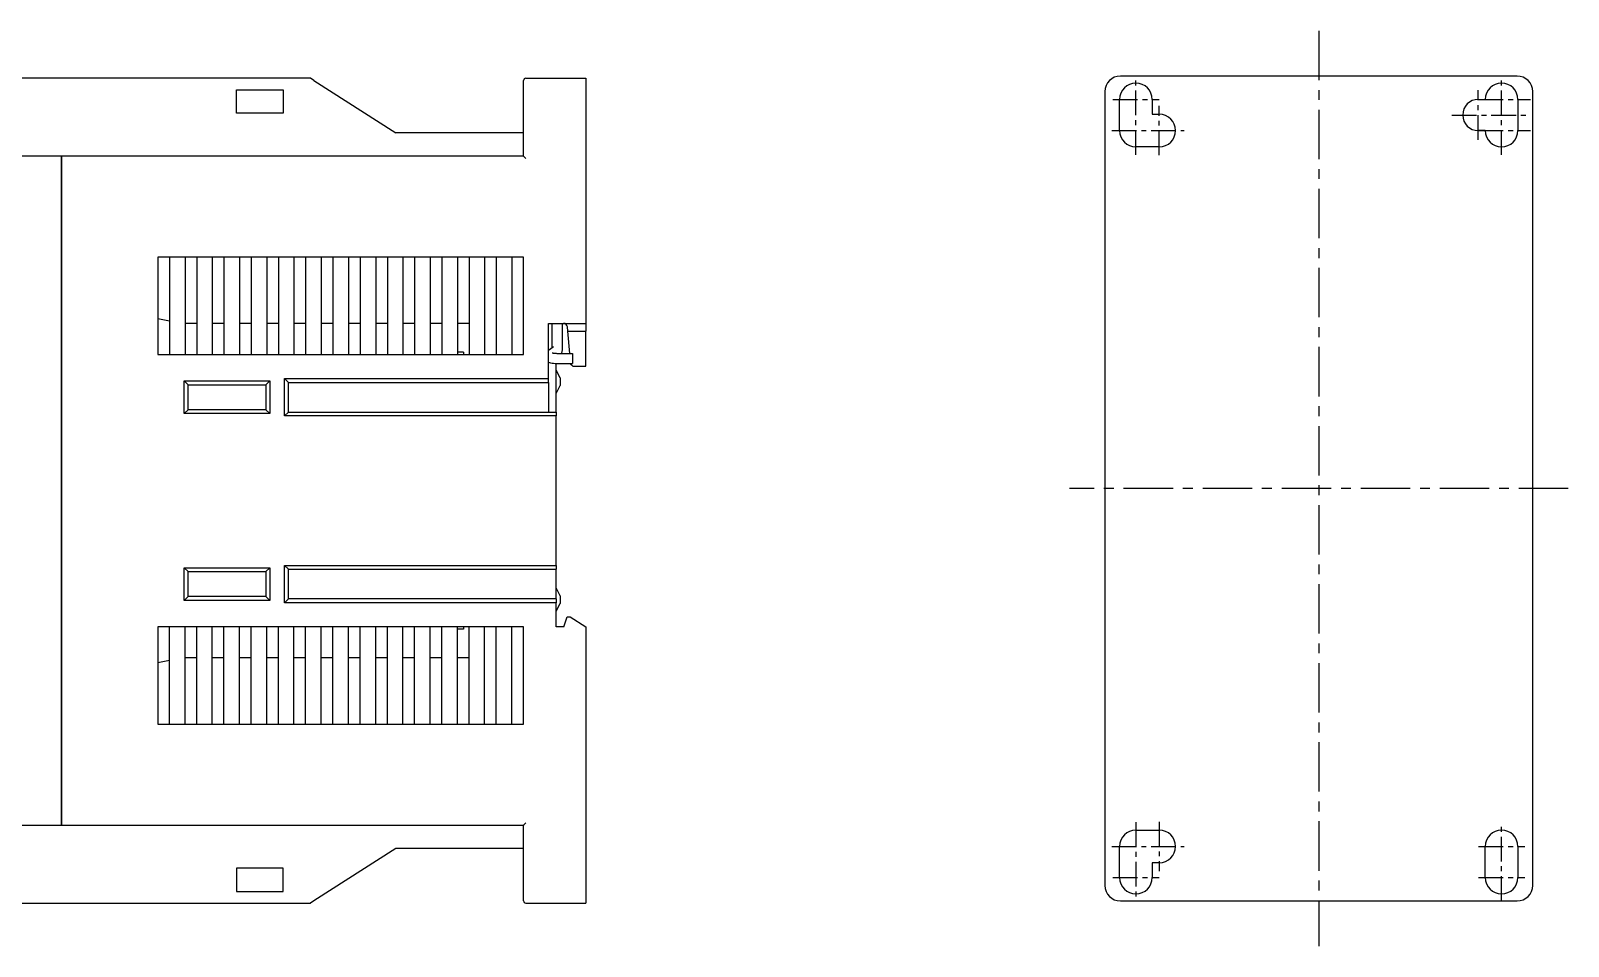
# Model space of a CAD drawing. Header units: millimetres. Extents: x -2535 to -2141, y -1417 to -1300.
# Drawn here: x -2338.7 to -2141.1, y -1417.3 to -1299.7 of the extents above; entities that cross this region are included whole.
import ezdxf

# ---------------------------------------------------------------- set-up
doc = ezdxf.new("R2010")
doc.units = ezdxf.units.MM
doc.linetypes.add('CENTER', pattern=[50.8, 31.75, -6.35, 6.35, -6.35])

msp = doc.modelspace()

# ---------------------------------------------------------------- linework, layer by layer
at = {"color": 7, "linetype": 'CENTER', "ltscale": 0.2}
for p, q in [((-2173.14, -1299.69), (-2173.14, -1417.35)), ((-2141.07, -1358.52), (-2205.2, -1358.52))]:
    msp.add_line(p, q, dxfattribs=at)
at = {"color": 7, "linetype": 'Continuous'}
for p, q in [((-2302.76, -1305.8), (-2350.7, -1305.8)), ((-2302.29, -1306.1), (-2302.76, -1305.8)), ((-2302.29, -1306.1), (-2291.76, -1312.8)), ((-2275.36, -1307.8), (-2275.36, -1306.1)), ((-2275.06, -1305.8), (-2267.36, -1305.8)), ((-2275.06, -1305.8), (-2267.36, -1305.8)), ((-2267.36, -1305.8), (-2267.36, -1307.8)), ((-2173.14, -1305.52), (-2198.64, -1305.52)), ((-2147.64, -1305.52), (-2173.14, -1305.52)), ((-2312.26, -1310.3), (-2312.26, -1307.3)), ((-2312.26, -1307.3), (-2306.26, -1307.3)), ((-2306.26, -1307.3), (-2306.26, -1310.3)), ((-2275.36, -1315.8), (-2275.36, -1307.8)), ((-2275.36, -1315.8), (-2275.36, -1307.8)), ((-2267.36, -1307.8), (-2267.36, -1337.3)), ((-2200.64, -1307.52), (-2200.64, -1409.52)), ((-2145.64, -1409.52), (-2145.64, -1307.52)), ((-2198.74, -1312.52), (-2198.74, -1308.52)), ((-2194.54, -1308.52), (-2194.54, -1310.42)), ((-2152.64, -1308.52), (-2151.74, -1308.52)), ((-2147.54, -1308.52), (-2147.54, -1312.52)), ((-2306.26, -1310.3), (-2312.26, -1310.3)), ((-2194.54, -1310.42), (-2193.64, -1310.42)), ((-2275.36, -1312.8), (-2291.76, -1312.8)), ((-2151.74, -1312.52), (-2152.64, -1312.52)), ((-2334.76, -1315.8), (-2351.76, -1315.8)), ((-2334.76, -1315.8), (-2334.76, -1316.1)), ((-2275.36, -1315.8), (-2334.76, -1315.8)), ((-2334.76, -1315.82), (-2334.76, -1315.8)), ((-2334.76, -1315.86), (-2334.76, -1315.82)), ((-2334.76, -1315.93), (-2334.76, -1315.86)), ((-2334.76, -1316.01), (-2334.76, -1315.93)), ((-2334.76, -1316.1), (-2334.76, -1316.01)), ((-2334.76, -1401.5), (-2334.76, -1316.1)), ((-2334.76, -1316.1), (-2334.76, -1401.5)), ((-2193.64, -1314.62), (-2196.64, -1314.62)), ((-2275.36, -1328.8), (-2322.36, -1328.8)), ((-2322.36, -1328.8), (-2322.36, -1341.3)), ((-2320.86, -1328.8), (-2320.86, -1341.3)), ((-2318.86, -1328.8), (-2318.86, -1341.3)), ((-2317.36, -1328.8), (-2317.36, -1341.3)), ((-2315.36, -1328.8), (-2315.36, -1341.3)), ((-2313.86, -1328.8), (-2313.86, -1341.3)), ((-2311.86, -1328.8), (-2311.86, -1341.3)), ((-2310.36, -1328.8), (-2310.36, -1341.3)), ((-2308.36, -1328.8), (-2308.36, -1341.3)), ((-2306.86, -1328.8), (-2306.86, -1341.3)), ((-2304.86, -1328.8), (-2304.86, -1341.3)), ((-2303.36, -1328.8), (-2303.36, -1341.3)), ((-2301.36, -1328.8), (-2301.36, -1341.3)), ((-2299.86, -1328.8), (-2299.86, -1341.3)), ((-2297.86, -1328.8), (-2297.86, -1341.3)), ((-2296.36, -1328.8), (-2296.36, -1341.3)), ((-2294.36, -1328.8), (-2294.36, -1341.3)), ((-2292.86, -1328.8), (-2292.86, -1341.3)), ((-2290.86, -1328.8), (-2290.86, -1341.3)), ((-2289.36, -1328.8), (-2289.36, -1341.3)), ((-2287.36, -1328.8), (-2287.36, -1341.3)), ((-2285.86, -1328.8), (-2285.86, -1341.3)), ((-2283.86, -1328.8), (-2283.86, -1341.3)), ((-2282.36, -1328.8), (-2282.36, -1341.3)), ((-2280.36, -1328.8), (-2280.36, -1341.3)), ((-2278.86, -1328.8), (-2278.86, -1341.3)), ((-2276.86, -1328.8), (-2276.86, -1341.3)), ((-2275.36, -1341.3), (-2275.36, -1328.8)), ((-2322.36, -1336.66), (-2320.86, -1336.96)), ((-2317.36, -1337.3), (-2318.86, -1337.3)), ((-2313.86, -1337.3), (-2315.36, -1337.3)), ((-2310.36, -1337.3), (-2311.86, -1337.3)), ((-2306.86, -1337.3), (-2308.36, -1337.3)), ((-2303.36, -1337.3), (-2304.86, -1337.3)), ((-2299.86, -1337.3), (-2301.36, -1337.3)), ((-2296.36, -1337.3), (-2297.86, -1337.3)), ((-2292.86, -1337.3), (-2294.36, -1337.3)), ((-2289.36, -1337.3), (-2290.86, -1337.3)), ((-2285.86, -1337.3), (-2287.36, -1337.3)), ((-2282.36, -1337.3), (-2283.86, -1337.3)), ((-2272.16, -1344.4), (-2272.16, -1337.3)), ((-2272.16, -1337.3), (-2267.36, -1337.3)), ((-2271.71, -1337.39), (-2271.71, -1340.47)), ((-2271.71, -1337.39), (-2271.71, -1340.47)), ((-2270.41, -1337.3), (-2270.41, -1337.39)), ((-2270.41, -1337.3), (-2270.41, -1337.39)), ((-2270.41, -1337.39), (-2270.41, -1340.77)), ((-2270.41, -1337.39), (-2270.41, -1340.77)), ((-2269.67, -1338.3), (-2269.72, -1337.76)), ((-2267.36, -1337.3), (-2267.36, -1338.3)), ((-2269.42, -1341.15), (-2269.67, -1338.3)), ((-2269.67, -1338.3), (-2267.36, -1338.3)), ((-2267.36, -1342.8), (-2267.36, -1338.3)), ((-2322.36, -1341.3), (-2275.36, -1341.3)), ((-2283.06, -1341), (-2283.86, -1341)), ((-2283.06, -1341), (-2283.06, -1341.3)), ((-2271.85, -1340.57), (-2272.16, -1340.78)), ((-2271.49, -1340.32), (-2271.85, -1340.57)), ((-2271.06, -1341.15), (-2269.06, -1341.15)), ((-2269.06, -1341.15), (-2269.06, -1341.72)), ((-2269.06, -1341.72), (-2269.06, -1341.97)), ((-2271.16, -1348.7), (-2271.16, -1342.45)), ((-2270.66, -1344.3), (-2271.16, -1343.3)), ((-2271.06, -1342.45), (-2269.06, -1342.45)), ((-2269.3, -1342.53), (-2269.31, -1342.45)), ((-2269.3, -1342.53), (-2269.21, -1342.62)), ((-2269.21, -1342.62), (-2269.01, -1342.8)), ((-2269.06, -1341.97), (-2269.06, -1342.45)), ((-2269.01, -1342.8), (-2267.36, -1342.8)), ((-2318.96, -1344.7), (-2307.96, -1344.7)), ((-2318.96, -1344.7), (-2318.46, -1345.2)), ((-2318.96, -1348.9), (-2318.96, -1344.7)), ((-2318.46, -1345.2), (-2308.46, -1345.2)), ((-2318.46, -1348.4), (-2318.46, -1345.2)), ((-2307.96, -1344.7), (-2308.46, -1345.2)), ((-2308.46, -1345.2), (-2308.46, -1348.4)), ((-2307.96, -1344.7), (-2307.96, -1348.9)), ((-2306.06, -1349.2), (-2306.06, -1344.4)), ((-2306.06, -1344.4), (-2272.16, -1344.4)), ((-2306.06, -1344.4), (-2305.56, -1344.9)), ((-2305.56, -1344.9), (-2272.16, -1344.9)), ((-2305.56, -1348.7), (-2305.56, -1344.9)), ((-2272.16, -1344.9), (-2272.16, -1344.4)), ((-2272.16, -1344.9), (-2272.16, -1348.7)), ((-2271.16, -1346.3), (-2270.66, -1345.3)), ((-2270.66, -1344.3), (-2270.66, -1345.3)), ((-2318.96, -1348.9), (-2318.46, -1348.4)), ((-2307.96, -1348.9), (-2318.96, -1348.9)), ((-2308.46, -1348.4), (-2318.46, -1348.4)), ((-2307.96, -1348.9), (-2308.46, -1348.4)), ((-2306.06, -1349.2), (-2305.56, -1348.7)), ((-2271.16, -1349.2), (-2306.06, -1349.2)), ((-2305.56, -1348.7), (-2271.16, -1348.7)), ((-2271.16, -1348.7), (-2271.16, -1349.2)), ((-2271.16, -1368.4), (-2271.16, -1349.2)), ((-2318.96, -1372.9), (-2318.96, -1368.7)), ((-2318.96, -1368.7), (-2307.96, -1368.7)), ((-2318.96, -1368.7), (-2318.46, -1369.2)), ((-2318.46, -1372.4), (-2318.46, -1369.2)), ((-2318.46, -1369.2), (-2308.46, -1369.2)), ((-2307.96, -1368.7), (-2308.46, -1369.2)), ((-2308.46, -1369.2), (-2308.46, -1372.4)), ((-2307.96, -1368.7), (-2307.96, -1372.9)), ((-2306.06, -1368.4), (-2271.16, -1368.4)), ((-2306.06, -1373.2), (-2306.06, -1368.4)), ((-2306.06, -1368.4), (-2305.56, -1368.9)), ((-2305.56, -1368.9), (-2271.16, -1368.9)), ((-2305.56, -1372.7), (-2305.56, -1368.9)), ((-2271.16, -1368.4), (-2271.16, -1368.9)), ((-2271.16, -1372.7), (-2271.16, -1368.9)), ((-2270.66, -1372.3), (-2271.16, -1371.3)), ((-2318.96, -1372.9), (-2318.46, -1372.4)), ((-2307.96, -1372.9), (-2318.96, -1372.9)), ((-2308.46, -1372.4), (-2318.46, -1372.4)), ((-2307.96, -1372.9), (-2308.46, -1372.4)), ((-2306.06, -1373.2), (-2305.56, -1372.7)), ((-2271.16, -1373.2), (-2306.06, -1373.2)), ((-2271.16, -1372.7), (-2305.56, -1372.7)), ((-2271.16, -1372.7), (-2271.16, -1373.2)), ((-2271.16, -1376.3), (-2271.16, -1373.2)), ((-2271.16, -1374.3), (-2270.66, -1373.3)), ((-2270.66, -1372.3), (-2270.66, -1373.3)), ((-2270.16, -1376.3), (-2269.76, -1375)), ((-2269.76, -1375), (-2269.36, -1375)), ((-2269.36, -1375), (-2267.36, -1376.3)), ((-2275.36, -1376.3), (-2322.36, -1376.3)), ((-2322.36, -1376.3), (-2322.36, -1388.8)), ((-2320.86, -1388.8), (-2320.86, -1376.3)), ((-2318.86, -1388.8), (-2318.86, -1376.3)), ((-2317.36, -1388.8), (-2317.36, -1376.3)), ((-2315.36, -1388.8), (-2315.36, -1376.3)), ((-2313.86, -1388.8), (-2313.86, -1376.3)), ((-2311.86, -1388.8), (-2311.86, -1376.3)), ((-2310.36, -1388.8), (-2310.36, -1376.3)), ((-2308.36, -1388.8), (-2308.36, -1376.3)), ((-2306.86, -1388.8), (-2306.86, -1376.3)), ((-2304.86, -1388.8), (-2304.86, -1376.3)), ((-2303.36, -1388.8), (-2303.36, -1376.3)), ((-2301.36, -1388.8), (-2301.36, -1376.3)), ((-2299.86, -1388.8), (-2299.86, -1376.3)), ((-2297.86, -1388.8), (-2297.86, -1376.3)), ((-2296.36, -1388.8), (-2296.36, -1376.3)), ((-2294.36, -1388.8), (-2294.36, -1376.3)), ((-2292.86, -1388.8), (-2292.86, -1376.3)), ((-2290.86, -1388.8), (-2290.86, -1376.3)), ((-2289.36, -1388.8), (-2289.36, -1376.3)), ((-2287.36, -1388.8), (-2287.36, -1376.3)), ((-2285.86, -1388.8), (-2285.86, -1376.3)), ((-2283.86, -1388.8), (-2283.86, -1376.3)), ((-2283.06, -1376.6), (-2283.86, -1376.6)), ((-2283.06, -1376.3), (-2283.06, -1376.6)), ((-2282.36, -1388.8), (-2282.36, -1376.3)), ((-2280.36, -1388.8), (-2280.36, -1376.3)), ((-2278.86, -1388.8), (-2278.86, -1376.3)), ((-2276.86, -1388.8), (-2276.86, -1376.3)), ((-2275.36, -1388.8), (-2275.36, -1376.3)), ((-2270.16, -1376.3), (-2271.16, -1376.3)), ((-2267.36, -1376.3), (-2267.36, -1409.8)), ((-2320.86, -1380.64), (-2322.36, -1380.94)), ((-2317.36, -1380.3), (-2318.86, -1380.3)), ((-2313.86, -1380.3), (-2315.36, -1380.3)), ((-2310.36, -1380.3), (-2311.86, -1380.3)), ((-2306.86, -1380.3), (-2308.36, -1380.3)), ((-2303.36, -1380.3), (-2304.86, -1380.3)), ((-2299.86, -1380.3), (-2301.36, -1380.3)), ((-2296.36, -1380.3), (-2297.86, -1380.3)), ((-2292.86, -1380.3), (-2294.36, -1380.3)), ((-2289.36, -1380.3), (-2290.86, -1380.3)), ((-2285.86, -1380.3), (-2287.36, -1380.3)), ((-2282.36, -1380.3), (-2283.86, -1380.3)), ((-2322.36, -1388.8), (-2275.36, -1388.8)), ((-2351.76, -1401.8), (-2334.76, -1401.8)), ((-2334.76, -1401.5), (-2334.76, -1401.8)), ((-2334.76, -1401.6), (-2334.76, -1401.5)), ((-2334.76, -1401.68), (-2334.76, -1401.6)), ((-2334.76, -1401.75), (-2334.76, -1401.68)), ((-2334.76, -1401.79), (-2334.76, -1401.75)), ((-2334.76, -1401.8), (-2334.76, -1401.79)), ((-2334.76, -1401.8), (-2275.36, -1401.8)), ((-2275.36, -1409.8), (-2275.36, -1401.8)), ((-2275.36, -1409.8), (-2275.36, -1401.8)), ((-2196.64, -1402.42), (-2193.64, -1402.42)), ((-2291.76, -1404.8), (-2302.29, -1411.5)), ((-2275.36, -1404.8), (-2291.76, -1404.8)), ((-2198.74, -1408.52), (-2198.74, -1404.52)), ((-2151.74, -1408.52), (-2151.74, -1404.52)), ((-2147.54, -1404.52), (-2147.54, -1408.52)), ((-2194.54, -1406.62), (-2194.54, -1408.52)), ((-2193.64, -1406.62), (-2194.54, -1406.62)), ((-2312.26, -1407.3), (-2312.26, -1410.3)), ((-2306.26, -1407.3), (-2312.26, -1407.3)), ((-2306.26, -1410.3), (-2306.26, -1407.3)), ((-2312.26, -1410.3), (-2306.26, -1410.3)), ((-2275.36, -1411.5), (-2275.36, -1409.8)), ((-2267.36, -1409.8), (-2267.36, -1411.8)), ((-2350.7, -1411.8), (-2302.76, -1411.8)), ((-2302.29, -1411.5), (-2302.76, -1411.8)), ((-2275.06, -1411.8), (-2267.36, -1411.8)), ((-2198.64, -1411.52), (-2173.14, -1411.52)), ((-2173.14, -1411.52), (-2147.64, -1411.52))]:
    msp.add_line(p, q, dxfattribs=at)
at = {"color": 7, "linetype": 'CENTER', "ltscale": 0.1}
for p, q in [((-2196.64, -1315.63), (-2196.64, -1305.52)), ((-2149.64, -1315.63), (-2149.64, -1305.52)), ((-2152.64, -1313.7), (-2152.64, -1307.34)), ((-2199.6, -1308.52), (-2193.67, -1308.52)), ((-2193.64, -1315.7), (-2193.64, -1309.34)), ((-2152.6, -1308.52), (-2145.91, -1308.52)), ((-2156.04, -1310.52), (-2146.02, -1310.52)), ((-2199.75, -1312.52), (-2190.46, -1312.52)), ((-2152.6, -1312.52), (-2145.91, -1312.52)), ((-2196.64, -1401.41), (-2196.64, -1411.52)), ((-2193.64, -1401.34), (-2193.64, -1407.7)), ((-2149.64, -1411.52), (-2149.64, -1401.52)), ((-2199.75, -1404.52), (-2190.46, -1404.52)), ((-2152.6, -1404.52), (-2146.67, -1404.52)), ((-2199.6, -1408.52), (-2193.67, -1408.52)), ((-2152.6, -1408.52), (-2146.67, -1408.52))]:
    msp.add_line(p, q, dxfattribs=at)
at = {"color": 7, "linetype": 'Continuous'}
for centre, radius, start, end in [((-2275.06, -1306.1), 0.3, 90, 180), ((-2198.64, -1307.52), 2, 90, 180), ((-2147.64, -1307.52), 2, 0, 90), ((-2196.64, -1308.52), 2.1, 0, 180), ((-2149.64, -1308.52), 2.1, 0, 180), ((-2152.64, -1310.52), 2, 90, 270), ((-2193.64, -1312.52), 2.1, 270, 90), ((-2196.64, -1312.52), 2.1, 180, 270), ((-2149.64, -1312.52), 2.1, 180, 0), ((-2270.22, -1337.8), 0.5, 5, 90), ((-2196.64, -1404.52), 2.1, 90, 180), ((-2193.64, -1404.52), 2.1, 270, 90), ((-2149.64, -1404.52), 2.1, 0, 180), ((-2196.64, -1408.52), 2.1, 180, 0), ((-2149.64, -1408.52), 2.1, 180, 0), ((-2198.64, -1409.52), 2, 180, 270), ((-2147.64, -1409.52), 2, 270, 0), ((-2275.06, -1411.5), 0.3, 180, 270)]:
    msp.add_arc(centre, radius, start, end, dxfattribs=at)
for points, knots in [([(-2275.06, -1316.1), (-2275.09, -1316.08), (-2275.14, -1316.03), (-2275.21, -1315.96), (-2275.27, -1315.9), (-2275.32, -1315.85), (-2275.34, -1315.82), (-2275.36, -1315.81), (-2275.36, -1315.8)], [0, 0, 0, 0, 0.1122014, 0.2172998, 0.302289, 0.3673781, 0.409784, 0.4242641, 0.4242641, 0.4242641, 0.4242641]), ([(-2271.66, -1341.08), (-2271.66, -1341.08), (-2271.68, -1341.07), (-2271.55, -1341.12), (-2271.49, -1341.12), (-2271.28, -1341.15), (-2271.14, -1341.15), (-2271.06, -1341.15)], [0, 0, 0, 0, 0.0021052, 0.0551369, 0.1774819, 0.3640695, 0.6066523, 0.6066523, 0.6066523, 0.6066523]), ([(-2272.16, -1342.28), (-2272.08, -1342.32), (-2271.85, -1342.38), (-2271.48, -1342.44), (-2271.2, -1342.45), (-2271.06, -1342.45)], [0, 0, 0, 0, 0.283183, 0.695044, 1.12107, 1.12107, 1.12107, 1.12107]), ([(-2275.36, -1401.8), (-2275.36, -1401.8), (-2275.34, -1401.79), (-2275.32, -1401.76), (-2275.27, -1401.71), (-2275.21, -1401.65), (-2275.14, -1401.58), (-2275.09, -1401.53), (-2275.06, -1401.5)], [0, 0, 0, 0, 0.0144684, 0.0567049, 0.1216392, 0.2067581, 0.31203, 0.4242641, 0.4242641, 0.4242641, 0.4242641])]:
    msp.add_open_spline(points, degree=3, knots=knots, dxfattribs=at)
for points in [[(-2270.45, -1341.01), (-2270.47, -1341.06), (-2270.5, -1341.11), (-2270.53, -1341.16)], [(-2270.41, -1340.77), (-2270.41, -1340.85), (-2270.43, -1340.93), (-2270.45, -1341.01)]]:
    msp.add_open_spline(points, degree=3, dxfattribs=at)

doc.saveas('drawing.dxf')
